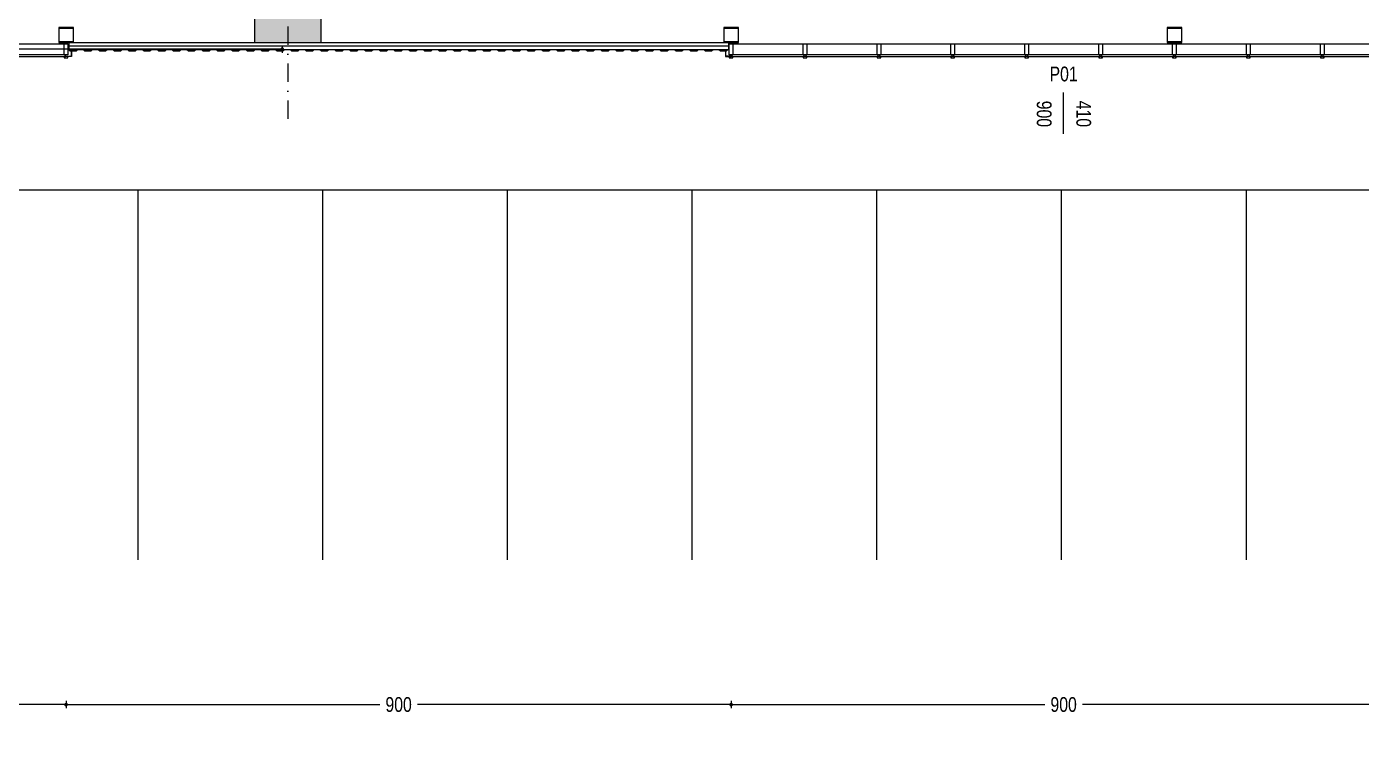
# Model space of a CAD drawing. Header units: centimetres. Extents: x 26569 to 160723, y -3143 to 14565.
# Drawn here: x 66726 to 68532, y 586 to 1540 of the extents above; entities that cross this region are included whole.
import ezdxf
from ezdxf.enums import TextEntityAlignment as Align

# ---------------------------------------------------------------- set-up
doc = ezdxf.new("R2010")
doc.units = ezdxf.units.CM
doc.header["$LTSCALE"] = 100
doc.linetypes.add('DASHDOT2', pattern=[0.5, 0.25, -0.125, 0, -0.125])
for name, color, linetype in [('A-ANNO-DIMS', 187, 'Continuous'), ('A-ANNO-GRID', 155, 'DASHDOT2'), ('A-ANNO-TEXT', 50, 'Continuous'), ('A-ELEV-01', 255, 'Continuous'), ('A-ELEV-03', 251, 'Continuous'), ('A-GLAZ-FRME', 12, 'Continuous'), ('A-GLAZ-FULL', 130, 'Continuous'), ('A-WALL-INSL', 249, 'Continuous'), ('A-WALL-SNWPNL', 200, 'Continuous'), ('A-WALL-STEL', 202, 'Continuous'), ('L-PRKG', 39, 'Continuous'), ('L-SITE-CURB', 33, 'Continuous'), ('S-CONC', 5, 'Continuous'), ('S-HTCH', 8, 'Continuous'), ('S-STEL', 3, 'Continuous')]:
    doc.layers.add(name, color=color, linetype=linetype)
doc.styles.add('Fields_100', font='act_simplex.shx', dxfattribs={"width": 0.8, "height": 20})
doc.linetypes.add('BATTING', pattern='A,0.00254,-2.54,[134,ltypeshp.shx,S=2.54,R=0,X=-2.54,Y=0],-5.08,[134,ltypeshp.shx,S=2.54,R=180,X=2.54,Y=0],-2.54', length=10.16254)
doc.dimstyles.new('FIELDS_100', dxfattribs={"dimscale": 0, "dimtxt": 20, "dimasz": 5, "dimexe": 5, "dimexo": 5, "dimgap": 5, "dimtad": 0, "dimdec": 0, "dimzin": 0, "dimdsep": 46, "dimtxsty": 'Fields_100', "dimblk": 'DOT', "dimcen": 0.09, "dimclrt": 50, "dimadec": 0, "dimazin": 0, "dimtfac": 1, "dimtdec": 0, "dimtix": 1, "dimtofl": 0, "dimtmove": 1, "dimatfit": 3, "dimfxl": 5, "dimfxlon": 1, "dimtolj": 1, "dimtzin": 0, "dimarcsym": 0})

# ---------------------------------------------------------------- blocks, each defined once
blk = doc.blocks.new('_Dot')
at = {"color": 0, "linetype": 'ByBlock', "lineweight": -2}
blk.add_line((-0.5, 0), (-1, 0), dxfattribs=at)
at = {"color": 0, "linetype": 'ByBlock', "const_width": 0.5}
blk.add_lwpolyline([(-0.25, 0, 1), (0.25, 0, 1)], format="xyb", close=True, dxfattribs=at)
blk = doc.blocks.new('*D313')
at = {"layer": 'A-ANNO-DIMS', "color": 0, "lineweight": -2, "transparency": 16777216}
for p, q in [((65354.5, 1514.5), (65354.5, 1504.5)), ((65359.5, 1509.5), (66183.1, 1509.5)), ((67067, 1509.5), (66243.4, 1509.5)), ((67072, 1514.5), (67072, 1504.5))]:
    blk.add_line(p, q, dxfattribs=at)
at = {"layer": 'DEFPOINTS', "color": 0, "transparency": 16777216}
for p in [(67072, 2973.6), (65354.5, 1593.6), (67072, 1509.5)]:
    blk.add_point(p, dxfattribs=at)
at = {"layer": 'A-ANNO-DIMS', "color": 0, "lineweight": -2, "transparency": 16777216, "xscale": 5, "yscale": 5, "zscale": 5, "rotation": 180}
blk.add_blockref('_Dot', (65354.5, 1509.5), dxfattribs=at)
at = {"layer": 'A-ANNO-DIMS', "color": 0, "lineweight": -2, "transparency": 16777216, "xscale": 5, "yscale": 5, "zscale": 5}
blk.add_blockref('_Dot', (67072, 1509.5), dxfattribs=at)
at = {"layer": 'A-ANNO-DIMS', "color": 50, "transparency": 16777216, "insert": (66213.2, 1509.5), "char_height": 20, "attachment_point": 5, "style": 'Fields_100'}
blk.add_mtext('\\A1;1718', dxfattribs=at)
blk = doc.blocks.new('*U57')
at = {"layer": 'A-WALL-SNWPNL'}
blk.add_lwpolyline([(50, 1), (42, 1), (40, -1), (32, -1), (30, 1), (22, 1), (20, -1), (12, -1), (10, 1), (2, 1), (0, -1), (-8, -1), (-10, 1), (-18, 1), (-20, -1), (-28, -1), (-30, 1), (-38, 1), (-40, -1), (-48, -1), (-50, 1)], dxfattribs=at)
blk = doc.blocks.new('*U58')
at = {"layer": 'A-WALL-STEL', "color": 0, "linetype": 'ByBlock', "lineweight": -2, "transparency": 16777216}
for p in [(0, 0), (100, 0), (200, 0), (300, 0), (400, 0), (500, 0), (600, 0), (700, 0)]:
    blk.add_blockref('*U57', p, dxfattribs=at)
blk = doc.blocks.new('AÇK_01')
at = {"color": 0}
blk.add_lwpolyline([(28, 0), (-28, 0)], dxfattribs=at)
at = {"color": 0, "style": 'Fields_100', "width": 0.8}
blk.add_attdef('A.Ç.K.01', text='', height=20, rotation=90, dxfattribs=at).set_placement((-53, 0), align=Align.MIDDLE_CENTER)
for tag, p in [('W', (1, 17.2)), ('H', (1, -36.3))]:
    blk.add_attdef(tag, text='', height=20, dxfattribs=at).set_placement(p, align=Align.CENTER)
blk = doc.blocks.new('*D871')
at = {"layer": 'A-ANNO-DIMS', "color": 0, "lineweight": -2, "transparency": 16777216}
for p, q in [((65879.5, 628), (65879.5, 618)), ((65884.5, 623), (66303.9, 623)), ((66774.5, 623), (66355, 623)), ((66779.5, 628), (66779.5, 618))]:
    blk.add_line(p, q, dxfattribs=at)
at = {"layer": 'DEFPOINTS', "color": 0, "transparency": 16777216}
for p in [(65879.5, 1538, 0), (66779.5, 1538, 0), (66779.5, 623)]:
    blk.add_point(p, dxfattribs=at)
at = {"layer": 'A-ANNO-DIMS', "color": 0, "lineweight": -2, "transparency": 16777216, "xscale": 5, "yscale": 5, "zscale": 5, "rotation": 180}
blk.add_blockref('_Dot', (65879.5, 623), dxfattribs=at)
at = {"layer": 'A-ANNO-DIMS', "color": 0, "lineweight": -2, "transparency": 16777216, "xscale": 5, "yscale": 5, "zscale": 5}
blk.add_blockref('_Dot', (66779.5, 623), dxfattribs=at)
at = {"layer": 'A-ANNO-DIMS', "color": 50, "transparency": 16777216, "insert": (66329.5, 623), "char_height": 20, "attachment_point": 5, "style": 'Fields_100'}
blk.add_mtext('\\A1;900', dxfattribs=at)
blk = doc.blocks.new('*D872')
at = {"layer": 'A-ANNO-DIMS', "color": 0, "lineweight": -2, "transparency": 16777216}
for p, q in [((66779.5, 628), (66779.5, 618)), ((66784.5, 623), (67203.9, 623)), ((67674.5, 623), (67255, 623)), ((67679.5, 628), (67679.5, 618))]:
    blk.add_line(p, q, dxfattribs=at)
at = {"layer": 'DEFPOINTS', "color": 0, "transparency": 16777216}
for p in [(66779.5, 1538, 0), (67679.5, 1538, 0), (67679.5, 623)]:
    blk.add_point(p, dxfattribs=at)
at = {"layer": 'A-ANNO-DIMS', "color": 0, "lineweight": -2, "transparency": 16777216, "xscale": 5, "yscale": 5, "zscale": 5, "rotation": 180}
blk.add_blockref('_Dot', (66779.5, 623), dxfattribs=at)
at = {"layer": 'A-ANNO-DIMS', "color": 0, "lineweight": -2, "transparency": 16777216, "xscale": 5, "yscale": 5, "zscale": 5}
blk.add_blockref('_Dot', (67679.5, 623), dxfattribs=at)
at = {"layer": 'A-ANNO-DIMS', "color": 50, "transparency": 16777216, "insert": (67229.5, 623), "char_height": 20, "attachment_point": 5, "style": 'Fields_100'}
blk.add_mtext('\\A1;900', dxfattribs=at)
blk = doc.blocks.new('*D873')
at = {"layer": 'A-ANNO-DIMS', "color": 0, "lineweight": -2, "transparency": 16777216}
for p, q in [((67679.5, 628), (67679.5, 618)), ((67684.5, 623), (68103.9, 623)), ((68574.5, 623), (68155, 623)), ((68579.5, 628), (68579.5, 618))]:
    blk.add_line(p, q, dxfattribs=at)
at = {"layer": 'DEFPOINTS', "color": 0, "transparency": 16777216}
for p in [(67679.5, 1538, 0), (68579.5, 1538, 0), (68579.5, 623)]:
    blk.add_point(p, dxfattribs=at)
at = {"layer": 'A-ANNO-DIMS', "color": 0, "lineweight": -2, "transparency": 16777216, "xscale": 5, "yscale": 5, "zscale": 5, "rotation": 180}
blk.add_blockref('_Dot', (67679.5, 623), dxfattribs=at)
at = {"layer": 'A-ANNO-DIMS', "color": 0, "lineweight": -2, "transparency": 16777216, "xscale": 5, "yscale": 5, "zscale": 5}
blk.add_blockref('_Dot', (68579.5, 623), dxfattribs=at)
at = {"layer": 'A-ANNO-DIMS', "color": 50, "transparency": 16777216, "insert": (68129.5, 623), "char_height": 20, "attachment_point": 5, "style": 'Fields_100'}
blk.add_mtext('\\A1;900', dxfattribs=at)
blk = doc.blocks.new('*D879')
at = {"layer": 'A-ANNO-DIMS', "color": 0, "lineweight": -2, "transparency": 16777216}
for p, q in [((59887, 541.6), (59887, 531.6)), ((59892, 536.6), (65266.4, 536.6)), ((70719.5, 536.6), (65345, 536.6)), ((70724.5, 541.6), (70724.5, 531.6))]:
    blk.add_line(p, q, dxfattribs=at)
at = {"layer": 'DEFPOINTS', "color": 0, "transparency": 16777216}
for p in [(70724.5, 1518.6), (59887, 853.6, 0), (70724.5, 536.6)]:
    blk.add_point(p, dxfattribs=at)
at = {"layer": 'A-ANNO-DIMS', "color": 0, "lineweight": -2, "transparency": 16777216, "xscale": 5, "yscale": 5, "zscale": 5, "rotation": 180}
blk.add_blockref('_Dot', (59887, 536.6), dxfattribs=at)
at = {"layer": 'A-ANNO-DIMS', "color": 0, "lineweight": -2, "transparency": 16777216, "xscale": 5, "yscale": 5, "zscale": 5}
blk.add_blockref('_Dot', (70724.5, 536.6), dxfattribs=at)
at = {"layer": 'A-ANNO-DIMS', "color": 50, "transparency": 16777216, "insert": (65305.7, 536.6), "char_height": 20, "attachment_point": 5, "style": 'Fields_100'}
blk.add_mtext('\\A1;10838', dxfattribs=at)

msp = doc.modelspace()

# ---------------------------------------------------------------- hatches: boundary and pattern name
at = {"layer": 'S-HTCH'}
h = msp.add_hatch(dxfattribs=at)
h.set_pattern_fill('ANSI33', color=256)
h.set_pattern_definition([(45, (47244.2896, 5721.5606), (-4.490128, 4.490128), []), (45, (47248.78, 5721.5606), (-4.490128, 4.490128), [3.175, -1.5875])])
h.paths.add_polyline_path([(63434.48, 1518.59), (63524.48, 1518.59), (63524.48, 1608.59), (63434.48, 1608.59)])
h.paths.add_polyline_path([(63434.48, 7218.59), (63524.48, 7218.59), (63524.48, 7308.59), (63434.48, 7308.59)])
h.paths.add_polyline_path([(61634.48, 1518.59), (61724.48, 1518.59), (61724.48, 1608.59), (61634.48, 1608.59)])
h.paths.add_polyline_path([(58034.48, 1518.59), (58124.48, 1518.59), (58124.48, 1608.59), (58034.48, 1608.59)])
h.paths.add_polyline_path([(61634.48, 7218.59), (61724.48, 7218.59), (61724.48, 7308.59), (61634.48, 7308.59)])
h.paths.add_polyline_path([(58034.48, 7218.59), (58124.48, 7218.59), (58124.48, 7308.59), (58034.48, 7308.59)])
h.paths.add_polyline_path([(63434.48, 3418.59), (63524.48, 3418.59), (63524.48, 3508.59), (63434.48, 3508.59)])
h.paths.add_polyline_path([(63434.48, 5318.59), (63524.48, 5318.59), (63524.48, 5408.59), (63434.48, 5408.59)])
h.paths.add_polyline_path([(61634.48, 3418.59), (61724.48, 3418.59), (61724.48, 3508.59), (61634.48, 3508.59)])
h.paths.add_polyline_path([(58034.48, 3418.59), (58124.48, 3418.59), (58124.48, 3508.59), (58034.48, 3508.59)])
h.paths.add_polyline_path([(61634.48, 5318.59), (61724.48, 5318.59), (61724.48, 5408.59), (61634.48, 5408.59)])
h.paths.add_polyline_path([(58034.48, 5318.59), (58124.48, 5318.59), (58124.48, 5408.59), (58034.48, 5408.59)])
h.paths.add_polyline_path([(68834.48, 3418.59), (68924.48, 3418.59), (68924.48, 3508.59), (68834.48, 3508.59)])
h.paths.add_polyline_path([(68834.48, 5318.59), (68924.48, 5318.59), (68924.48, 5408.59), (68834.48, 5408.59)])
h.paths.add_polyline_path([(67034.48, 3418.59), (67124.48, 3418.59), (67124.48, 3508.59), (67034.48, 3508.59)])
h.paths.add_polyline_path([(67034.48, 5318.59), (67124.48, 5318.59), (67124.48, 5408.59), (67034.48, 5408.59)])
h.paths.add_polyline_path([(65234.48, 3418.59), (65324.48, 3418.59), (65324.48, 3508.59), (65234.48, 3508.59)])
h.paths.add_polyline_path([(65234.48, 5318.59), (65324.48, 5318.59), (65324.48, 5408.59), (65234.48, 5408.59)])
h.paths.add_polyline_path([(61534.48, 3418.59), (61624.48, 3418.59), (61624.48, 3508.59), (61534.48, 3508.59)])
h.paths.add_polyline_path([(61534.48, 5318.59), (61624.48, 5318.59), (61624.48, 5408.59), (61534.48, 5408.59)])
h.paths.add_polyline_path([(59834.48, 3418.59), (59924.48, 3418.59), (59924.48, 3508.59), (59834.48, 3508.59)])
h.paths.add_polyline_path([(59834.48, 5318.59), (59924.48, 5318.59), (59924.48, 5408.59), (59834.48, 5408.59)])
h.paths.add_polyline_path([(56234.48, 3418.59), (56324.48, 3418.59), (56324.48, 3508.59), (56234.48, 3508.59)])
h.paths.add_polyline_path([(56234.48, 5318.59), (56324.48, 5318.59), (56324.48, 5408.59), (56234.48, 5408.59)])
h.paths.add_polyline_path([(54434.48, 3418.59), (54524.48, 3418.59), (54524.48, 3508.59), (54434.48, 3508.59)])
h.paths.add_polyline_path([(54434.48, 5318.59), (54524.48, 5318.59), (54524.48, 5408.59), (54434.48, 5408.59)])
h.paths.add_polyline_path([(52634.48, 3418.59), (52724.48, 3418.59), (52724.48, 3508.59), (52634.48, 3508.59)])
h.paths.add_polyline_path([(52634.48, 5318.59), (52724.48, 5318.59), (52724.48, 5408.59), (52634.48, 5408.59)])
h.paths.add_polyline_path([(70634.48, 5318.59), (70724.48, 5318.59), (70724.48, 5408.59), (70634.48, 5408.59)])
h.paths.add_polyline_path([(70634.48, 3418.59), (70724.48, 3418.59), (70724.48, 3508.59), (70634.48, 3508.59)])
h.paths.add_polyline_path([(70634.48, 1518.59), (70724.48, 1518.59), (70724.48, 1608.59), (70634.48, 1608.59)])
h.paths.add_polyline_path([(68834.48, 1518.59), (68924.48, 1518.59), (68924.48, 1608.59), (68834.48, 1608.59)])
h.paths.add_polyline_path([(67034.48, 1518.59), (67124.48, 1518.59), (67124.48, 1608.59), (67034.48, 1608.59)])
h.paths.add_polyline_path([(65234.48, 1518.59), (65324.48, 1518.59), (65324.48, 1608.59), (65234.48, 1608.59)])
h.paths.add_polyline_path([(61534.48, 1518.59), (61624.48, 1518.59), (61624.48, 1608.59), (61534.48, 1608.59)])
h.paths.add_polyline_path([(59834.48, 1518.59), (59924.48, 1518.59), (59924.48, 1608.59), (59834.48, 1608.59)])
h.paths.add_polyline_path([(56234.48, 1518.59), (56324.48, 1518.59), (56324.48, 1608.59), (56234.48, 1608.59)])
h.paths.add_polyline_path([(54434.48, 1518.59), (54524.48, 1518.59), (54524.48, 1608.59), (54434.48, 1608.59)])
h.paths.add_polyline_path([(52634.48, 1518.59), (52724.48, 1518.59), (52724.48, 1608.59), (52634.48, 1608.59)])
h.paths.add_polyline_path([(70634.48, 7218.59), (70724.48, 7218.59), (70724.48, 7308.59), (70634.48, 7308.59)])
h.paths.add_polyline_path([(68834.48, 7218.59), (68924.48, 7218.59), (68924.48, 7308.59), (68834.48, 7308.59)])
h.paths.add_polyline_path([(67034.48, 7218.59), (67124.48, 7218.59), (67124.48, 7308.59), (67034.48, 7308.59)])
h.paths.add_polyline_path([(65234.48, 7218.59), (65324.48, 7218.59), (65324.48, 7308.59), (65234.48, 7308.59)])
h.paths.add_polyline_path([(61534.48, 7218.59), (61624.48, 7218.59), (61624.48, 7308.59), (61534.48, 7308.59)])
h.paths.add_polyline_path([(59834.48, 7218.59), (59924.48, 7218.59), (59924.48, 7308.59), (59834.48, 7308.59)])
h.paths.add_polyline_path([(56234.48, 7218.59), (56324.48, 7218.59), (56324.48, 7308.59), (56234.48, 7308.59)])
h.paths.add_polyline_path([(54434.48, 7218.59), (54524.48, 7218.59), (54524.48, 7308.59), (54434.48, 7308.59)])
h.paths.add_polyline_path([(52634.48, 7218.59), (52724.48, 7218.59), (52724.48, 7308.59), (52634.48, 7308.59)])

# ---------------------------------------------------------------- linework, layer by layer
at = {"layer": 'A-ANNO-GRID'}
msp.add_line((67079.48, 8203.59), (67079.48, 1408.59), dxfattribs=at)
at = {"layer": 'A-ELEV-01'}
for p, q in [((66681.98, 1516.59), (66776.98, 1516.59)), ((67681.98, 1516.59), (67776.98, 1516.59)), ((67781.98, 1516.59), (67876.98, 1516.59)), ((67881.98, 1516.59), (67976.98, 1516.59)), ((67981.98, 1516.59), (68076.98, 1516.59)), ((68081.98, 1516.59), (68176.98, 1516.59)), ((68181.98, 1516.59), (68276.98, 1516.59)), ((68281.98, 1516.59), (68376.98, 1516.59)), ((68381.98, 1516.59), (68476.98, 1516.59)), ((68481.98, 1516.59), (68576.98, 1516.59))]:
    msp.add_line(p, q, dxfattribs=at)
at = {"layer": 'A-ELEV-03', "elevation": 0}
for points in [[(66782.98, 1518.59), (66782.98, 1508.59)], [(67675.98, 1518.59), (67675.98, 1508.59)], [(67675.98, 1508.59), (66782.98, 1508.59)]]:
    msp.add_lwpolyline(points, dxfattribs=at)
at = {"layer": 'A-GLAZ-FRME', "elevation": 0}
for points in [[(66781.98, 1501.59), (66776.98, 1501.59), (66776.98, 1516.59), (66781.98, 1516.59)], [(66776.98, 1497.59), (66781.98, 1497.59), (66781.98, 1499.59), (66776.98, 1499.59)], [(67681.98, 1501.59), (67676.98, 1501.59), (67676.98, 1516.59), (67681.98, 1516.59)], [(67676.98, 1497.59), (67681.98, 1497.59), (67681.98, 1499.59), (67676.98, 1499.59)], [(67781.98, 1501.59), (67776.98, 1501.59), (67776.98, 1516.59), (67781.98, 1516.59)], [(67776.98, 1497.59), (67781.98, 1497.59), (67781.98, 1499.59), (67776.98, 1499.59)], [(67881.98, 1501.59), (67876.98, 1501.59), (67876.98, 1516.59), (67881.98, 1516.59)], [(67876.98, 1497.59), (67881.98, 1497.59), (67881.98, 1499.59), (67876.98, 1499.59)], [(67981.98, 1501.59), (67976.98, 1501.59), (67976.98, 1516.59), (67981.98, 1516.59)], [(67976.98, 1497.59), (67981.98, 1497.59), (67981.98, 1499.59), (67976.98, 1499.59)], [(68081.98, 1501.59), (68076.98, 1501.59), (68076.98, 1516.59), (68081.98, 1516.59)], [(68076.98, 1497.59), (68081.98, 1497.59), (68081.98, 1499.59), (68076.98, 1499.59)], [(68181.98, 1501.59), (68176.98, 1501.59), (68176.98, 1516.59), (68181.98, 1516.59)], [(68176.98, 1497.59), (68181.98, 1497.59), (68181.98, 1499.59), (68176.98, 1499.59)], [(68281.98, 1501.59), (68276.98, 1501.59), (68276.98, 1516.59), (68281.98, 1516.59)], [(68276.98, 1497.59), (68281.98, 1497.59), (68281.98, 1499.59), (68276.98, 1499.59)], [(68381.98, 1501.59), (68376.98, 1501.59), (68376.98, 1516.59), (68381.98, 1516.59)], [(68376.98, 1497.59), (68381.98, 1497.59), (68381.98, 1499.59), (68376.98, 1499.59)], [(68481.98, 1501.59), (68476.98, 1501.59), (68476.98, 1516.59), (68481.98, 1516.59)], [(68476.98, 1497.59), (68481.98, 1497.59), (68481.98, 1499.59), (68476.98, 1499.59)]]:
    msp.add_lwpolyline(points, close=True, dxfattribs=at)
at = {"layer": 'A-GLAZ-FULL', "elevation": 0}
for points in [[(66680.48, 1499.59), (66778.48, 1499.59), (66778.48, 1501.59), (66680.48, 1501.59)], [(67680.48, 1499.59), (67778.48, 1499.59), (67778.48, 1501.59), (67680.48, 1501.59)], [(67780.48, 1499.59), (67878.48, 1499.59), (67878.48, 1501.59), (67780.48, 1501.59)], [(67880.48, 1499.59), (67978.48, 1499.59), (67978.48, 1501.59), (67880.48, 1501.59)], [(67980.48, 1499.59), (68078.48, 1499.59), (68078.48, 1501.59), (67980.48, 1501.59)], [(68080.48, 1499.59), (68178.48, 1499.59), (68178.48, 1501.59), (68080.48, 1501.59)], [(68180.48, 1499.59), (68278.48, 1499.59), (68278.48, 1501.59), (68180.48, 1501.59)], [(68280.48, 1499.59), (68378.48, 1499.59), (68378.48, 1501.59), (68280.48, 1501.59)], [(68380.48, 1499.59), (68478.48, 1499.59), (68478.48, 1501.59), (68380.48, 1501.59)], [(68480.48, 1499.59), (68578.48, 1499.59), (68578.48, 1501.59), (68480.48, 1501.59)]]:
    msp.add_lwpolyline(points, close=True, dxfattribs=at)
at = {"layer": 'A-WALL-INSL', "linetype": 'BATTING', "ltscale": 0.005}
msp.add_line((67675.98, 1513.59), (66782.98, 1513.59), dxfattribs=at)
at = {"layer": 'A-WALL-SNWPNL'}
for p, q in [((66782.98, 1518.59, 0), (67675.98, 1518.59, 0)), ((67584.98, 1506.59), (67582.98, 1508.59)), ((67592.98, 1506.59), (67584.98, 1506.59)), ((67594.98, 1508.59), (67592.98, 1506.59)), ((67602.98, 1508.59), (67594.98, 1508.59)), ((67604.98, 1506.59), (67602.98, 1508.59)), ((67612.98, 1506.59), (67604.98, 1506.59)), ((67614.98, 1508.59), (67612.98, 1506.59)), ((67622.98, 1508.59), (67614.98, 1508.59)), ((67624.98, 1506.59), (67622.98, 1508.59)), ((67632.98, 1506.59), (67624.98, 1506.59)), ((67634.98, 1508.59), (67632.98, 1506.59)), ((67642.98, 1508.59), (67634.98, 1508.59)), ((67644.98, 1506.59), (67642.98, 1508.59)), ((67652.98, 1506.59), (67644.98, 1506.59)), ((67654.98, 1508.59), (67652.98, 1506.59)), ((67662.98, 1508.59), (67654.98, 1508.59)), ((67664.98, 1506.59), (67662.98, 1508.59)), ((67672.98, 1506.59), (67664.98, 1506.59)), ((67674.98, 1508.59), (67672.98, 1506.59)), ((67675.98, 1508.59), (67674.98, 1508.59))]:
    msp.add_line(p, q, dxfattribs=at)
at = {"layer": 'A-WALL-SNWPNL', "elevation": 0}
for points in [[(66786.98, 1506.09), (66786.98, 1499.59), (66781.98, 1499.59), (66779.48, 1499.59), (66779.48, 1499.79), (66781.98, 1499.79), (66786.78, 1499.79), (66786.78, 1506.09)], [(67671.98, 1506.09), (67671.98, 1499.59), (67676.98, 1499.59), (67679.48, 1499.59), (67679.48, 1499.79), (67676.98, 1499.79), (67672.18, 1499.79), (67672.18, 1506.09)]]:
    msp.add_lwpolyline(points, close=True, dxfattribs=at)
at = {"layer": 'L-PRKG'}
for p, q in [((66876.39, 1318.59), (66876.39, 818.59)), ((67126.39, 1318.59), (67126.39, 818.59)), ((67376.39, 1318.59), (67376.39, 818.59)), ((67626.39, 1318.59), (67626.39, 818.59)), ((67876.39, 1318.59), (67876.39, 818.59)), ((68126.39, 1318.59), (68126.39, 818.59)), ((68376.39, 1318.59), (68376.39, 818.59))]:
    msp.add_line(p, q, dxfattribs=at)
at = {"layer": 'L-SITE-CURB', "lineweight": 0}
msp.add_line((70671.65, 1318.59), (59581.98, 1318.59), dxfattribs=at)
at = {"layer": 'S-CONC'}
msp.add_lwpolyline([(67034.48, 1518.59), (67124.48, 1518.59), (67124.48, 1608.59), (67034.48, 1608.59)], close=True, dxfattribs=at)
at = {"layer": 'S-STEL', "elevation": 0}
for points in [[(66769.48, 1518.59), (66789.48, 1518.59), (66789.48, 1538.59), (66769.48, 1538.59)], [(66770.08, 1537.99), (66788.88, 1537.99), (66788.88, 1519.19), (66770.08, 1519.19)], [(67669.48, 1518.59), (67689.48, 1518.59), (67689.48, 1538.59), (67669.48, 1538.59)], [(67670.08, 1537.99), (67688.88, 1537.99), (67688.88, 1519.19), (67670.08, 1519.19)], [(68269.48, 1518.59), (68289.48, 1518.59), (68289.48, 1538.59), (68269.48, 1538.59)], [(68270.08, 1537.99), (68288.88, 1537.99), (68288.88, 1519.19), (68270.08, 1519.19)]]:
    msp.add_lwpolyline(points, close=True, dxfattribs=at)

# ---------------------------------------------------------------- block references
at = {"layer": 'A-ANNO-TEXT', "rotation": 269.9999999999999}
msp.add_blockref('AÇK_01', (68129.48, 1422.91), dxfattribs=at).add_auto_attribs({'A.Ç.K.01': 'P01', 'H': '900', 'W': '410'})
at = {"layer": 'A-WALL-STEL'}
msp.add_blockref('*U58', (66832.98, 1507.59), dxfattribs=at)

# ---------------------------------------------------------------- dimensions: what is measured, and where the dimension line sits
at = {"layer": 'A-ANNO-DIMS'}
for base, p1, p2, picture, middle in [((67071.97635264, 1509.45525195), (65354.47635264, 1593.59325813), (67071.97635264, 2973.59325813), '*D313', (66213.22635264, 1509.45525195)), ((66779.48, 623), (65879.48, 1537.99, 0), (66779.48, 1537.99, 0), '*D871', (66329.48, 623)), ((67679.48, 623), (66779.48, 1537.99, 0), (67679.48, 1537.99, 0), '*D872', (67229.48, 623)), ((68579.48, 623), (67679.48, 1537.99, 0), (68579.48, 1537.99, 0), '*D873', (68129.48, 623)), ((70724.47635264, 536.57354526), (59886.97635264, 853.59325813, 0), (70724.47635264, 1518.59325813), '*D879', (65305.72635264, 536.57354526))]:
    dim = msp.add_linear_dim(base=base, p1=p1, p2=p2, dimstyle='FIELDS_100', override={"dimscale": 1}, dxfattribs=at)
    dim.commit()
    dim.dimension.update_dxf_attribs({"geometry": picture, "text_midpoint": middle})

doc.saveas('drawing.dxf')
